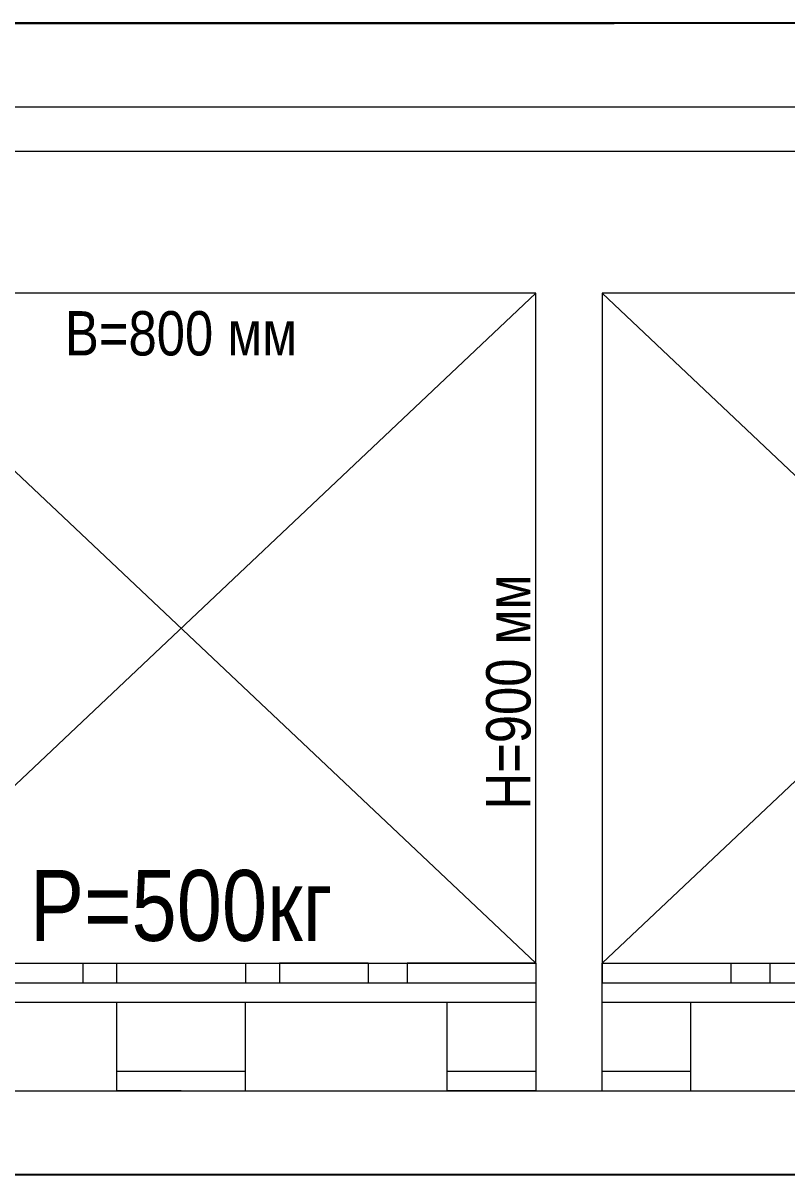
# Model space of a CAD drawing. Header units: millimetres. Extents: x 2140 to 223837, y 2113 to 170313.
# Drawn here: x 190193 to 191054, y 116309 to 117609 of the extents above; entities that cross this region are included whole.
import ezdxf

# ---------------------------------------------------------------- set-up
doc = ezdxf.new("R2010")
doc.units = ezdxf.units.MM
for name, color, linetype, lineweight in [('1.Балка', 5, 'Continuous', 0), ('20.Груз', 7, 'Continuous', 0), ('25.Размера', 7, 'Continuous', 0), ('37.Паллеты', 32, 'Continuous', 0), ('7.Поддон', 32, 'Continuous', 0)]:
    doc.layers.add(name, color=color, linetype=linetype, lineweight=lineweight)
doc.styles.add('Arial Narrow', font='ARIALN.TTF')
doc.styles.add('GOST', font='isocpeur.ttf')
doc.styles.add('Курсив', font='isocpeui.ttf')
doc.dimstyles.new('80', dxfattribs={"dimtxt": 80, "dimasz": 80, "dimexe": 0.18, "dimexo": 0, "dimgap": 20, "dimtad": 1, "dimdec": 0, "dimzin": 0, "dimdsep": 46, "dimtxsty": 'Курсив', "dimcen": 0.09, "dimadec": 0, "dimazin": 0, "dimtfac": 1, "dimtdec": 0, "dimtofl": 0, "dimtmove": 0, "dimatfit": 3, "dimfxl": 0.18, "dimtolj": 1, "dimtzin": 0, "dimarcsym": 0})
doc.dimstyles.new('blok40', dxfattribs={"dimtxt": 40, "dimasz": 80, "dimexe": 0.18, "dimexo": 0, "dimgap": 5, "dimtad": 1, "dimtoh": 1, "dimdec": 0, "dimzin": 0, "dimdsep": 46, "dimtxsty": 'GOST', "dimblk": 'NONE', "dimcen": 0.09, "dimse1": 1, "dimse2": 1, "dimsd1": 1, "dimsd2": 1, "dimadec": 0, "dimazin": 0, "dimtfac": 1, "dimtdec": 0, "dimtofl": 0, "dimtmove": 0, "dimatfit": 2, "dimldrblk": 'NONE', "dimfxl": 0.18, "dimtolj": 1, "dimtzin": 0, "dimarcsym": 0})

# ---------------------------------------------------------------- blocks, each defined once
blk = doc.blocks.new('*U771')
at = {"layer": '1.Балка', "color": 0, "linetype": 'ByBlock'}
for p, q in [((2705, 19.3), (5, 19.3)), ((2705, -30.7), (5, -30.7))]:
    blk.add_line(p, q, dxfattribs=at)
blk = doc.blocks.new('*U865')
at = {"layer": '1.Балка', "color": 3, "lineweight": 0}
blk.add_blockref('*U771', (-1355, 78.2), dxfattribs=at)
blk = doc.blocks.new('*U866')
at = {"color": 0, "linetype": 'ByBlock', "lineweight": -2, "transparency": 16777216}
blk.add_blockref('*U865', (0, 4000), dxfattribs=at)
blk = doc.blocks.new('*U1726')
at = {"layer": '1.Балка', "color": 0}
blk.add_line((5, -40.7), (2705, -40.7), dxfattribs=at)
at = {"layer": '1.Балка', "color": 0, "linetype": 'Continuous', "lineweight": 25}
blk.add_line((2705, -135.7), (5, -135.7), dxfattribs=at)
blk = doc.blocks.new('*U1150')
at = {"color": 6}
blk.add_line((-1179, -217.5), (1390.7, -217.5), dxfattribs=at)
blk = doc.blocks.new('*U1151')
at = {"color": 0, "linetype": 'ByBlock', "lineweight": -2, "transparency": 16777216}
blk.add_blockref('*U1150', (0, 4000), dxfattribs=at)
blk = doc.blocks.new('поддон')
at = {"layer": '7.Поддон', "color": 0, "linetype": 'ByBlock'}
for p, q in [((0, 0), (0, 144)), ((0, 144), (0, 122)), ((0, 144), (145, 144)), ((145, 144), (145, 122)), ((189, 144), (289, 144)), ((189, 144), (189, 122)), ((289, 144), (289, 122)), ((327.5, 122), (327.5, 144)), ((327.5, 144), (472.5, 144)), ((472.5, 144), (472.5, 122)), ((611, 144), (511, 144)), ((511, 144), (511, 122)), ((611, 144), (611, 122)), ((800, 144), (655, 144)), ((655, 144), (655, 122)), ((800, 144), (800, 0)), ((0, 122), (800, 122)), ((0, 100), (800, 100)), ((100, 0), (100, 100)), ((327.5, 0), (327.5, 100)), ((472.5, 0), (472.5, 100)), ((700, 0), (700, 100)), ((0, 22), (100, 22)), ((327.5, 22), (472.5, 22)), ((700, 22), (800, 22)), ((0, 0), (100, 0)), ((400, 0), (327.5, 0)), ((400, 0), (472.5, 0)), ((800, 0), (700, 0))]:
    blk.add_line(p, q, dxfattribs=at)
blk = doc.blocks.new('*D1180')
at = {"layer": 'Defpoints', "color": 0, "linetype": 'ByBlock', "transparency": 16777216}
for p in [(475, 500, 0), (475, 0, 0), (475, 0)]:
    blk.add_point(p, dxfattribs=at)
at = {"layer": '25.Размера', "color": 0, "linetype": 'ByBlock', "transparency": 16777216, "insert": (475, 208.6), "char_height": 80, "attachment_point": 5, "style": 'Arial Narrow'}
blk.add_mtext('\\A1;Р=500кг', dxfattribs=at)
blk = doc.blocks.new('*D1153')
at = {"layer": 'Defpoints', "color": 0, "linetype": 'ByBlock', "transparency": 16777216}
for p in [(75, 900), (875, 900), (875, 900)]:
    blk.add_point(p, dxfattribs=at)
at = {"layer": '25.Размера', "color": 0, "linetype": 'ByBlock', "transparency": 16777216, "insert": (475, 854.5), "char_height": 50, "attachment_point": 5, "style": 'Arial Narrow'}
blk.add_mtext('\\A1;В=800 мм', dxfattribs=at)
blk = doc.blocks.new('_None')
blk = doc.blocks.new('*D1185')
at = {"layer": 'Defpoints', "color": 0, "linetype": 'ByBlock', "transparency": 16777216}
for p in [(875, 900), (875, 900), (875, 0)]:
    blk.add_point(p, dxfattribs=at)
at = {"layer": '25.Размера', "color": 0, "linetype": 'ByBlock', "transparency": 16777216, "insert": (844.5, 450), "char_height": 50, "attachment_point": 5, "rotation": 90, "style": 'Arial Narrow'}
blk.add_mtext('\\A1;Н=900 мм', dxfattribs=at)
blk = doc.blocks.new('*D1189')
at = {"layer": 'Defpoints', "color": 0, "linetype": 'ByBlock', "transparency": 16777216}
for p in [(950, 900), (1750, 900), (1750, 900)]:
    blk.add_point(p, dxfattribs=at)
at = {"layer": '25.Размера', "color": 0, "linetype": 'ByBlock', "transparency": 16777216, "insert": (1350, 854.5), "char_height": 50, "attachment_point": 5, "style": 'Arial Narrow'}
blk.add_mtext('\\A1;В=800 мм', dxfattribs=at)
blk = doc.blocks.new('*U1179')
at = {"layer": '20.Груз', "color": 0, "linetype": 'ByBlock'}
for p, q in [((75, 900), (875, 144)), ((75, 144), (875, 900)), ((950, 144), (1750, 900)), ((950, 900), (1750, 144))]:
    blk.add_line(p, q, dxfattribs=at)
for points in [[(75, 144), (875, 144), (875, 900), (75, 900)], [(950, 144), (1750, 144), (1750, 900), (950, 900)]]:
    blk.add_lwpolyline(points, close=True, dxfattribs=at)
at = {"layer": '7.Поддон', "color": 0, "linetype": 'ByBlock'}
for p in [(75, 0), (950, 0)]:
    blk.add_blockref('поддон', p, dxfattribs=at)
at = {"layer": '25.Размера', "color": 0, "linetype": 'ByBlock'}
for base, p1, p2, picture, middle in [((875, 900), (75, 900), (875, 900), '*D1153', (475, 854.5)), ((1750, 900), (950, 900), (1750, 900), '*D1189', (1350, 854.5))]:
    dim = blk.add_linear_dim(base=base, p1=p1, p2=p2, text='В=<> мм', dimstyle='blok40', override={"dimtxt": 50, "dimgap": 20, "dimtad": 4, "dimtxsty": 'Arial Narrow'}, dxfattribs=at)
    dim.commit()
    dim.dimension.update_dxf_attribs({"geometry": picture, "text_midpoint": middle})
dim = blk.add_linear_dim(base=(875, 900), p1=(875, 0), p2=(875, 900), angle=90, text='Н=<> мм', dimstyle='blok40', override={"dimtxt": 50, "dimtxsty": 'Arial Narrow'}, dxfattribs=at)
dim.commit()
dim.dimension.update_dxf_attribs({"geometry": '*D1185', "text_midpoint": (844.5, 450)})
dim = blk.add_linear_dim(base=(475, 0, 0), p1=(475, 500), p2=(475, 0), angle=90, text='Р=<>кг', dimstyle='80', override={"dimtih": 1, "dimtxsty": 'Arial Narrow', "dimse1": 1, "dimse2": 1, "dimsd1": 1, "dimsd2": 1, "dimtmove": 2}, dxfattribs=at)
dim.commit()
dim.dimension.update_dxf_attribs({"geometry": '*D1180', "text_midpoint": (475, 208.6, 0), "dimtype": 160})

msp = doc.modelspace()

# ---------------------------------------------------------------- block references
for name, p in [('*U1151', (189468.8, 113826.3)), ('*U866', (191246, 113416.3))]:
    msp.add_blockref(name, p)
at = {"layer": '1.Балка', "color": 1}
for p in [(189891, 117744.5), (189891, 116444.5)]:
    msp.add_blockref('*U1726', p, dxfattribs=at)
at = {"layer": '37.Паллеты', "color": 244, "lineweight": 0, "true_color": 0x991b1e}
msp.add_blockref('*U1179', (189896, 116403.8), dxfattribs=at)

doc.saveas('drawing.dxf')
